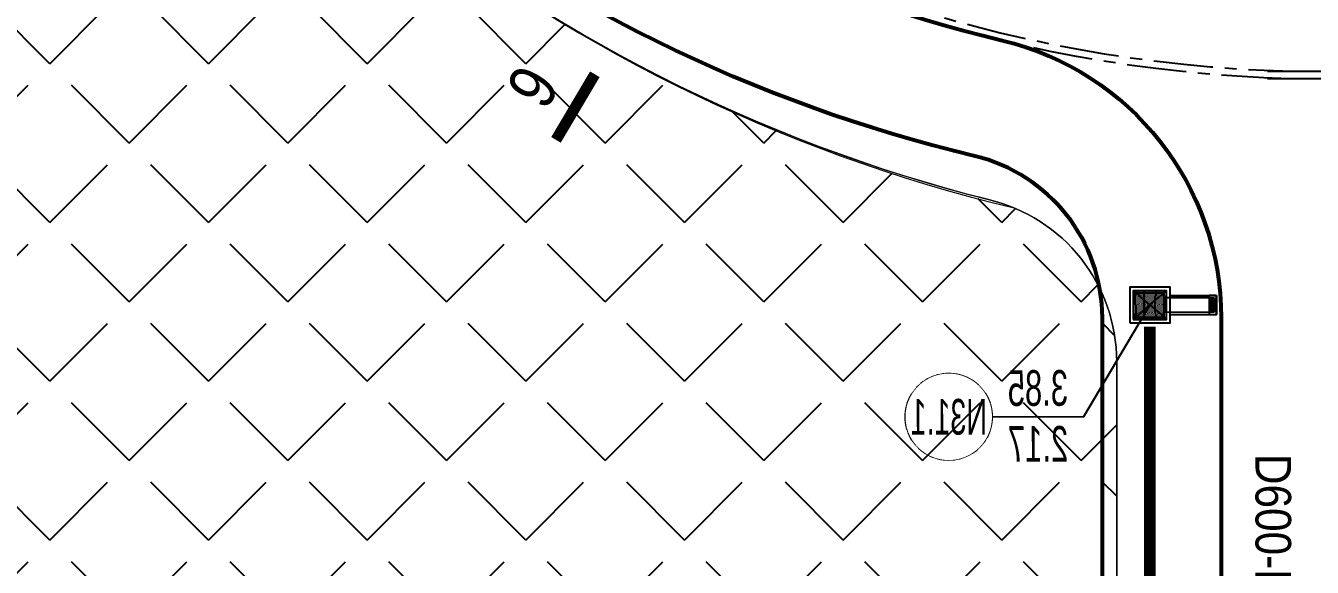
# Model space of a CAD drawing. Extents: x -2063571 to 559285, y 565862 to 1758715.
# Drawn here: x 558398.9 to 558453, y 1758293.9 to 1758316.6 of the extents above; entities that cross this region are included whole.
import ezdxf
from ezdxf.enums import TextEntityAlignment as Align

# ---------------------------------------------------------------- set-up
doc = ezdxf.new("R2010")
doc.units = 0
doc.header["$MEASUREMENT"] = 0
doc.set_wipeout_variables(frame=1)
for name, pattern in [('CENTER', [2, 1.25, -0.25, 0.25, -0.25]), ('CENTER2', [1.125, 0.75, -0.125, 0.125, -0.125]), ('DIVIDE2', [0.625, 0.25, -0.125, 0, -0.125, 0, -0.125]), ('HIDDEN', [0.375, 0.25, -0.125])]:
    doc.linetypes.add(name, pattern=pattern)
doc.layers.get('0').update_dxf_attribs({"linetype": 'CONTINUOUS'})
doc.layers.get('DEFPOINTS').update_dxf_attribs({"linetype": 'CONTINUOUS'})
for name, color, linetype, lineweight in [('11111111111111111', 251, 'CONTINUOUS', 0), ('1Duy CDDC', 4, 'CONTINUOUS', 5), ('1Duy CDMG', 3, 'CONTINUOUS', 5), ('1Duy TenGa', 6, 'CONTINUOUS', 5), ('2.MAT CAT', 7, 'CONTINUOUS', 0), ('DUONG CAT', 8, 'CONTINUOUS', 9), ('HACH', 9, 'CONTINUOUS', 5), ('k-viahe', 6, 'CONTINUOUS', 15), ('KICH THUOC 1', 4, 'CONTINUOUS', 13), ('KT', 254, 'CONTINUOUS', 0)]:
    doc.layers.add(name, color=color, linetype=linetype, lineweight=lineweight)
for name, color, linetype in [('1Duy NetDong', 1, 'CONTINUOUS'), ('B-3000', 5, 'CONTINUOUS'), ('d600', 4, 'DIVIDE2'), ('d800', 4, 'CENTER2'), ('GA D600', 4, 'CENTER2'), ('M35 X 500', 6, 'CONTINUOUS'), ('QHCT_Đất công cộng đơn vị ở', 1, 'CONTINUOUS'), ('ththep', 3, 'CONTINUOUS')]:
    doc.layers.add(name, color=color, linetype=linetype)
doc.styles.add('Arial', font='arial.ttf', dxfattribs={"width": 0.85})
doc.styles.add('GT_Text_Duan1', font='VHAVAN.TTF', dxfattribs={"width": 1.1, "height": 25})
doc.styles.add('Q-TXT', font='ARIALN.TTF')
doc.dimstyles.new('2B2500X2500', dxfattribs={"dimtxt": 2.2, "dimasz": 3.5, "dimexe": 0.18, "dimexo": 0.0625, "dimgap": 0.2, "dimtad": 1, "dimdec": 0, "dimzin": 0, "dimdsep": 46, "dimtxsty": 'Arial', "dimcen": 0.09, "dimse1": 1, "dimse2": 1, "dimsd1": 1, "dimsd2": 1, "dimclrd": 2, "dimclrt": 256, "dimadec": 0, "dimazin": 0, "dimtfac": 1, "dimtdec": 0, "dimtofl": 0, "dimtmove": 2, "dimatfit": 3, "dimfxl": 1, "dimtfill": 1, "dimtfillclr": 256, "dimtolj": 1, "dimtzin": 0, "dimarcsym": 0})
doc.dimstyles.new('D600', dxfattribs={"dimtxt": 2.2, "dimasz": 3.5, "dimexe": 0.18, "dimexo": 0.0625, "dimgap": 0, "dimtad": 1, "dimdec": 0, "dimzin": 0, "dimdsep": 46, "dimtxsty": 'Arial', "dimcen": 0.09, "dimse1": 1, "dimse2": 1, "dimsd1": 1, "dimsd2": 1, "dimclrd": 2, "dimclrt": 256, "dimadec": 0, "dimazin": 0, "dimtfac": 1, "dimtdec": 0, "dimtofl": 0, "dimtmove": 2, "dimatfit": 3, "dimfxl": 1, "dimtfill": 1, "dimtfillclr": 256, "dimtolj": 1, "dimtzin": 0, "dimarcsym": 0})

# ---------------------------------------------------------------- blocks, each defined once
blk = doc.blocks.new('g 25')
at = {"layer": 'HACH'}
h = blk.add_hatch(dxfattribs=at)
h.set_pattern_fill('DOTS', color=1, scale=0.75, angle=474.3672, style=0)
h.set_pattern_definition([(114.3671788103, (-1831200.80478, -224170.26384), (-0.0523692889328, 0.0020098775898), [0, -0.046875])])
edge = h.paths.add_edge_path()
edge.add_line((0.596, 0.239), (-0.595, 0.239))
edge.add_line((-0.595, 0.239), (-0.595, 0.695))
edge.add_line((-0.595, 0.695), (0.596, 0.695))
edge.add_line((0.596, 0.695), (0.596, 0.239))
h = blk.add_hatch(dxfattribs=at)
h.set_pattern_fill('DOTS', color=1, scale=0.75, angle=474.3672, style=0)
h.set_pattern_definition([(114.3671788103, (-1831200.99731, -224169.83876), (-0.0523692889328, 0.0020098775898), [0, -0.046875])])
edge = h.paths.add_edge_path()
edge.add_line((0.596, -0.228), (-0.595, -0.228))
edge.add_line((-0.595, -0.228), (-0.595, 0.229))
edge.add_line((-0.595, 0.229), (0.596, 0.229))
edge.add_line((0.596, 0.229), (0.596, -0.228))
h = blk.add_hatch(dxfattribs=at)
h.set_pattern_fill('DOTS', color=1, scale=0.75, angle=474.3672, style=0)
h.set_pattern_definition([(114.3671788103, (-1831201.18984, -224169.413678), (-0.0523692889328, 0.0020098775898), [0, -0.046875])])
edge = h.paths.add_edge_path()
edge.add_line((0.596, -0.695), (-0.595, -0.695))
edge.add_line((-0.595, -0.695), (-0.595, -0.238))
edge.add_line((-0.595, -0.238), (0.596, -0.238))
edge.add_line((0.596, -0.238), (0.596, -0.695))
at = {"color": 1, "linetype": 'HIDDEN', "ltscale": 7.5}
for p, q in [((-0.304, -2.5), (-0.299, -0.6)), ((0.301, -2.5), (0.301, -0.6)), ((0.301, -2.7), (-0.299, -2.7))]:
    blk.add_line(p, q, dxfattribs=at)
blk.add_lwpolyline([(-0.499, 0.6), (-0.499, -0.6), (0.501, -0.6), (0.501, 0.6)], close=True, dxfattribs=at)
at = {"layer": 'DUONG CAT', "color": 1}
for points in [[(0.596, 0.695), (0.596, 0.239), (-0.595, 0.239), (-0.595, 0.695)], [(0.596, 0.229), (0.596, -0.228), (-0.595, -0.228), (-0.595, 0.229)], [(0.596, -0.238), (0.596, -0.695), (-0.595, -0.695), (-0.595, -0.238)]]:
    blk.add_lwpolyline(points, close=True, dxfattribs=at)
at = {"layer": 'KICH THUOC 1', "color": 1, "ltscale": 5}
for points in [[(-0.299, -2.7), (-0.279, -2.7), (-0.279, -2.55), (-0.299, -2.55)], [(-0.226, -2.7), (-0.206, -2.7), (-0.206, -2.55), (-0.226, -2.55)], [(-0.154, -2.7), (-0.134, -2.7), (-0.134, -2.55), (-0.154, -2.55)], [(-0.081, -2.7), (-0.061, -2.7), (-0.061, -2.55), (-0.081, -2.55)], [(-0.009, -2.7), (0.011, -2.7), (0.011, -2.55), (-0.009, -2.55)], [(0.064, -2.7), (0.084, -2.7), (0.084, -2.55), (0.064, -2.55)], [(0.136, -2.7), (0.156, -2.7), (0.156, -2.55), (0.136, -2.55)], [(0.209, -2.7), (0.229, -2.7), (0.229, -2.55), (0.209, -2.55)], [(0.281, -2.7), (0.301, -2.7), (0.301, -2.55), (0.281, -2.55)]]:
    blk.add_lwpolyline(points, close=True, dxfattribs=at)
at = {"layer": 'M35 X 500', "color": 1}
for p, q in [((0.601, 0.695), (-0.595, -0.695)), ((-0.399, -0.85), (-0.399, -2.5)), ((0.401, -0.85), (0.401, -2.5)), ((-0.399, -2.5), (-0.399, -2.8)), ((0.401, -2.5), (0.401, -2.8)), ((0.401, -2.8), (-0.399, -2.8))]:
    blk.add_line(p, q, dxfattribs=at)
for points in [[(-0.749, 0.85), (-0.749, -0.85), (0.751, -0.85), (0.751, 0.85)], [(-0.599, 0.7), (-0.599, -0.7), (0.601, -0.7), (0.601, 0.7)], [(0.401, -2.8), (0.401, -2.5), (-0.399, -2.5), (-0.399, -2.8)]]:
    blk.add_lwpolyline(points, close=True, dxfattribs=at)
at = {"layer": 'ththep', "color": 1, "ltscale": 5}
for p, q in [((-0.595, 0.695), (0.596, -0.695)), ((-0.599, 0.234), (0.601, 0.234)), ((-0.599, -0.233), (0.601, -0.233)), ((-0.599, -0.7), (0.601, -0.7))]:
    blk.add_line(p, q, dxfattribs=at)
blk = doc.blocks.new('*D273')
at = {"layer": 'DEFPOINTS', "color": 0, "lineweight": 35, "transparency": 16777216}
for p in [(558446.699, 1758331.986), (558446.699, 1758303.986), (558450.617, 1758303.986)]:
    blk.add_point(p, dxfattribs=at)
at = {"layer": 'KT', "transparency": 16777216, "insert": (558449.754, 1758326.641), "char_height": 2.2, "attachment_point": 5, "rotation": 270, "style": 'Arial', "bg_fill": 3, "box_fill_scale": 1.25, "bg_fill_color": 256, "bg_fill_true_color": 13158600, "bg_fill_transparency": 0}
blk.add_mtext('\\A1;D600-L28-I1.7', dxfattribs=at)
blk = doc.blocks.new('*D274')
at = {"layer": 'DEFPOINTS', "color": 0, "lineweight": 35, "transparency": 16777216}
for p in [(558447.549, 1758304.887), (558447.549, 1758280.987), (558450.617, 1758280.987)]:
    blk.add_point(p, dxfattribs=at)
at = {"layer": 'KT', "transparency": 16777216, "insert": (558451.383, 1758292.937), "char_height": 1.5, "attachment_point": 5, "rotation": 270, "style": 'Arial', "bg_fill": 3, "box_fill_scale": 1.25, "bg_fill_color": 256, "bg_fill_true_color": 13158600, "bg_fill_transparency": 0}
blk.add_mtext('\\A1;D600-L24-I1.7', dxfattribs=at)
blk = doc.blocks.new('*U255')
at = {"layer": '1Duy NetDong', "ltscale": 3}
blk.add_lwpolyline([(-5.539, -3.912), (-2.311, -3.902), (-2.311, -3.902), (0, 0)], dxfattribs=at)
at = {"layer": '1Duy NetDong', "ltscale": 0.2}
blk.add_lwpolyline([(-7.05, -5.433), (-7.145, -5.43), (-7.24, -5.421), (-7.334, -5.407), (-7.427, -5.386), (-7.518, -5.36), (-7.608, -5.328), (-7.696, -5.291), (-7.781, -5.248), (-7.863, -5.199), (-7.942, -5.146), (-8.017, -5.088), (-8.089, -5.025), (-8.156, -4.958), (-8.219, -4.887), (-8.278, -4.812), (-8.332, -4.733), (-8.381, -4.651), (-8.424, -4.567), (-8.462, -4.479), (-8.495, -4.39), (-8.522, -4.299), (-8.543, -4.206), (-8.558, -4.112), (-8.567, -4.017), (-8.57, -3.922), (-8.568, -3.826), (-8.559, -3.732), (-8.544, -3.638), (-8.524, -3.545), (-8.498, -3.453), (-8.466, -3.363), (-8.428, -3.276), (-8.385, -3.191), (-8.337, -3.109), (-8.284, -3.03), (-8.225, -2.954), (-8.163, -2.883), (-8.096, -2.815), (-8.024, -2.752), (-7.949, -2.693), (-7.871, -2.64), (-7.789, -2.591), (-7.704, -2.547), (-7.617, -2.509), (-7.527, -2.477), (-7.436, -2.45), (-7.343, -2.429), (-7.249, -2.414), (-7.154, -2.404), (-7.059, -2.401), (-6.964, -2.404), (-6.869, -2.413), (-6.775, -2.427), (-6.682, -2.448), (-6.591, -2.474), (-6.501, -2.506), (-6.413, -2.543), (-6.328, -2.586), (-6.246, -2.635), (-6.167, -2.688), (-6.092, -2.746), (-6.02, -2.809), (-5.953, -2.876), (-5.89, -2.947), (-5.831, -3.022), (-5.777, -3.101), (-5.728, -3.183), (-5.685, -3.267), (-5.647, -3.355), (-5.614, -3.444), (-5.587, -3.535), (-5.566, -3.628), (-5.551, -3.722), (-5.542, -3.817), (-5.539, -3.912), (-5.541, -4.007), (-5.55, -4.102), (-5.565, -4.196), (-5.585, -4.289), (-5.611, -4.381), (-5.643, -4.471), (-5.681, -4.558), (-5.724, -4.643), (-5.772, -4.725), (-5.825, -4.804), (-5.884, -4.88), (-5.946, -4.951), (-6.013, -5.019), (-6.085, -5.082), (-6.16, -5.141), (-6.238, -5.194), (-6.32, -5.243), (-6.405, -5.287), (-6.492, -5.325), (-6.582, -5.357), (-6.673, -5.384), (-6.766, -5.405), (-6.86, -5.42), (-6.955, -5.43)], close=True, dxfattribs=at)
at = {"layer": '1Duy CDDC', "ltscale": 3, "style": 'GT_Text_Duan1', "text_generation_flag": 2, "width": 0.65}
blk.add_attdef('DG', text='', height=1.25, rotation=0.1774, dxfattribs=at).set_placement((-3.924, -4.241), align=Align.TOP_CENTER)
at = {"layer": '1Duy CDMG', "ltscale": 0.2, "style": 'GT_Text_Duan1', "text_generation_flag": 2, "width": 0.65}
blk.add_attdef('MG', text='', height=1.25, rotation=0.1774, dxfattribs=at).set_placement((-3.925, -3.907), align=Align.BOTTOM_CENTER)
at = {"ltscale": 0.2}
blk.add_wipeout([(-7.05, -5.433), (-7.145, -5.43), (-7.24, -5.421), (-7.334, -5.407), (-7.427, -5.386), (-7.518, -5.36), (-7.608, -5.328), (-7.696, -5.291), (-7.781, -5.248), (-7.863, -5.199), (-7.942, -5.146), (-8.017, -5.088), (-8.089, -5.025), (-8.156, -4.958), (-8.219, -4.887), (-8.278, -4.812), (-8.332, -4.733), (-8.381, -4.651), (-8.424, -4.567), (-8.462, -4.479), (-8.495, -4.39), (-8.522, -4.299), (-8.543, -4.206), (-8.558, -4.112), (-8.567, -4.017), (-8.57, -3.922), (-8.568, -3.826), (-8.559, -3.732), (-8.544, -3.638), (-8.524, -3.545), (-8.498, -3.453), (-8.466, -3.363), (-8.428, -3.276), (-8.385, -3.191), (-8.337, -3.109), (-8.284, -3.03), (-8.225, -2.954), (-8.163, -2.883), (-8.096, -2.815), (-8.024, -2.752), (-7.949, -2.693), (-7.871, -2.64), (-7.789, -2.591), (-7.704, -2.547), (-7.617, -2.509), (-7.527, -2.477), (-7.436, -2.45), (-7.343, -2.429), (-7.249, -2.414), (-7.154, -2.404), (-7.059, -2.401), (-6.964, -2.404), (-6.869, -2.413), (-6.775, -2.427), (-6.682, -2.448), (-6.591, -2.474), (-6.501, -2.506), (-6.413, -2.543), (-6.328, -2.586), (-6.246, -2.635), (-6.167, -2.688), (-6.092, -2.746), (-6.02, -2.809), (-5.953, -2.876), (-5.89, -2.947), (-5.831, -3.022), (-5.777, -3.101), (-5.728, -3.183), (-5.685, -3.267), (-5.647, -3.355), (-5.614, -3.444), (-5.587, -3.535), (-5.566, -3.628), (-5.551, -3.722), (-5.542, -3.817), (-5.539, -3.912), (-5.541, -4.007), (-5.55, -4.102), (-5.565, -4.196), (-5.585, -4.289), (-5.611, -4.381), (-5.643, -4.471), (-5.681, -4.558), (-5.724, -4.643), (-5.772, -4.725), (-5.825, -4.804), (-5.884, -4.88), (-5.946, -4.951), (-6.013, -5.019), (-6.085, -5.082), (-6.16, -5.141), (-6.238, -5.194), (-6.32, -5.243), (-6.405, -5.287), (-6.492, -5.325), (-6.582, -5.357), (-6.673, -5.384), (-6.766, -5.405), (-6.86, -5.42), (-6.955, -5.43)], dxfattribs=at).dxf.layer = '1Duy NetDong'
at = {"layer": '1Duy TenGa', "ltscale": 3, "style": 'GT_Text_Duan1', "text_generation_flag": 2, "width": 0.6}
blk.add_attdef('TEN', text='', height=1.25, rotation=0.1774, dxfattribs=at).set_placement((-7.054, -3.917), align=Align.MIDDLE_CENTER)
blk = doc.blocks.new('*D291')
at = {"layer": 'DEFPOINTS', "color": 0, "linetype": 'CENTER2', "lineweight": 35, "transparency": 16777216}
for p in [(558403.864, 1758353.405), (558468.609, 1758317.57), (558464.21, 1758309.622)]:
    blk.add_point(p, dxfattribs=at)
at = {"layer": 'd800', "linetype": 'CENTER2', "transparency": 16777216, "insert": (558425.813, 1758332.194), "char_height": 1.5, "attachment_point": 5, "rotation": 331.0357, "style": 'Arial', "bg_fill": 3, "box_fill_scale": 1.25, "bg_fill_color": 256, "bg_fill_true_color": 13158600, "bg_fill_transparency": 0}
blk.add_mtext('\\A1;2B2500XH2500-L74M-I2.0', dxfattribs=at)

msp = doc.modelspace()

# ---------------------------------------------------------------- linework, layer by layer
at = {"layer": '2.MAT CAT', "const_width": 0.467}
msp.add_lwpolyline([(558421.202, 1758311.836), (558422.837, 1758314.595)], dxfattribs=at)
at = {"layer": 'd600', "color": 6, "linetype": 'DIVIDE2', "ltscale": 10, "const_width": 0.5}
msp.add_lwpolyline([(558446.199, 1758234.647), (558446.199, 1758282.21), (558446.199, 1758290.099), (558446.199, 1758303.986)], dxfattribs=at)

# ---------------------------------------------------------------- block references
at = {"layer": 'GA D600', "linetype": 'CENTER2', "rotation": 90}
msp.add_blockref('g 25', (558446.199, 1758304.886), dxfattribs=at)

# ---------------------------------------------------------------- texts
at = {"layer": '2.MAT CAT', "style": 'Q-TXT'}
msp.add_text('9', height=2, rotation=59.3544, dxfattribs=at).set_placement((558419.899, 1758313.529, 0.467), align=Align.MIDDLE_LEFT)

# ---------------------------------------------------------------- next in the draw order: block references
at = {"layer": '1Duy NetDong', "xscale": 1.2000048000192, "yscale": 1.2000048000192, "zscale": 1.2000048000192}
msp.add_blockref('*U255', (558446.199, 1758304.89), dxfattribs=at).add_auto_attribs({'TEN': 'N31.1', 'DG': '2.17', 'MG': '3.85'})

# ---------------------------------------------------------------- next in the draw order: dimensions: what is measured, and where the dimension line sits
at = {"layer": 'KT'}
dim = msp.add_linear_dim(base=(558450.617, 1758303.986), p1=(558446.699, 1758331.986), p2=(558446.699, 1758303.986), angle=270, dimstyle='D600', override={"dimpost": 'D600-L<>-I1.7'}, dxfattribs=at)
dim.commit()
dim.dimension.update_dxf_attribs({"geometry": '*D273', "text_midpoint": (558449.754, 1758326.641), "dimtype": 160})

# ---------------------------------------------------------------- next in the draw order: linework, layer by layer
at = {"layer": 'B-3000', "color": 7, "linetype": 'CENTER', "ltscale": 2}
for radius, start in [(59, 129.68729), (58.7, 130.07566)]:
    msp.add_arc((558453.702, 1758373.402), radius, start, 268.49101, dxfattribs=at)

# ---------------------------------------------------------------- next in the draw order: dimensions: what is measured, and where the dimension line sits
at = {"layer": 'KT'}
dim = msp.add_linear_dim(base=(558450.617, 1758280.987), p1=(558447.549, 1758304.887), p2=(558447.549, 1758280.987), angle=270, dimstyle='D600', override={"dimtxt": 1.5, "dimpost": 'D600-L<>-I1.7'}, dxfattribs=at)
dim.commit()
dim.dimension.update_dxf_attribs({"geometry": '*D274', "text_midpoint": (558451.383, 1758292.937)})

# ---------------------------------------------------------------- next in the draw order: linework, layer by layer
at = {"layer": 'B-3000', "color": 7, "linetype": 'CENTER', "ltscale": 2, "flags": 128}
for points in [[(558451.148, 1758314.723), (558457.874, 1758314.725), (558457.918, 1758159.387)], [(558451.148, 1758314.423), (558457.574, 1758314.425), (558457.618, 1758159.687)]]:
    msp.add_lwpolyline(points, dxfattribs=at)

# ---------------------------------------------------------------- next in the draw order: dimensions: what is measured, and where the dimension line sits
at = {"layer": 'd800', "linetype": 'CENTER2'}
dim = msp.add_linear_dim(base=(558464.21, 1758309.622), p1=(558403.864, 1758353.405), p2=(558468.609, 1758317.57), angle=331.0357, dimstyle='2B2500X2500', override={"dimtxt": 1.5, "dimpost": '2B2500XH2500-L<>M-I2.0'}, dxfattribs=at)
dim.commit()
dim.dimension.update_dxf_attribs({"geometry": '*D291', "text_midpoint": (558425.813, 1758332.194), "dimtype": 161})

# ---------------------------------------------------------------- next in the draw order: hatches: boundary and pattern name
at = {"layer": 'QHCT_Đất công cộng đơn vị ở'}
h = msp.add_hatch(dxfattribs=at)
h.set_pattern_fill('ANGLE', color=8, scale=0.676, angle=45, style=0)
h.set_pattern_definition([(45, (1080.85, 348.8946), (-3.338859226, 3.338859226), [3.43408, -1.28778]), (135, (1080.85, 348.8946), (-3.338859226, -3.338859226), [3.43408, -1.28778])])
edge = h.paths.add_edge_path()
edge.add_arc((558455.987, 1758373.972), 66.821, 204.99365, 256.5908, ccw=False)
edge.add_arc((558388.857, 1758340.605), 8.335, 38.0194, 99.2397)
edge.add_arc((558451.827, 1758115.201), 242.319, 105.38992, 123.79481)
edge.add_arc((558572.188, 1758477.902), 301.868, 212.30478, 222.29131)
edge.add_arc((558404.861, 1758337.552), 84.107, 228.27834, 268.6771)
edge.add_line((558402.919, 1758253.467), (558444.802, 1758252.184))
edge.add_line((558444.802, 1758252.184), (558444.802, 1758302.509))
edge.add_arc((558437.802, 1758302.509), 7, 360, 427.4089)

# ---------------------------------------------------------------- next in the draw order: linework, layer by layer
at = {"layer": '11111111111111111', "color": 1, "lineweight": 53}
msp.add_lwpolyline([(558449.199, 1758282.21), (558449.199, 1758235.908, -0.414214), (558437.199, 1758223.908), (558389.362, 1758223.908, -0.226731), (558307.284, 1758272.783), (558298.143, 1758285.044), (558291.541, 1758293.899, -0.412446), (558293.532, 1758307.857), (558302.346, 1758314.512, -0.094167), (558384.654, 1758355.179, 0.009524), (558385.946, 1758355.535, -0.367529), (558400.016, 1758348.933, 0.231125), (558439.988, 1758316.018, -0.347059), (558449.199, 1758304.347), (558449.199, 1758290.099)], format="xyb", close=True, dxfattribs=at)
msp.add_lwpolyline([(558444.199, 1758283.133), (558444.199, 1758304.347, 0.347059), (558438.826, 1758311.155, -0.225377), (558396.066, 1758345.581, -0.005515), (558395.466, 1758346.859, 0.367529), (558387.259, 1758350.71, 0.095541), (558305.359, 1758310.521), (558296.564, 1758303.881), (558295.562, 1758296.871), (558311.373, 1758275.664, 0.226495), (558389.592, 1758228.908), (558439.191, 1758228.908), (558444.199, 1758233.915), (558444.199, 1758233.915)], format="xyb", dxfattribs=at)
at = {"layer": 'k-viahe', "ltscale": 2}
msp.add_lwpolyline([(558348.747, 1758274.859, -0.041595), (558317.015, 1758316.557, -0.081113), (558387.748, 1758348.866, -0.266215), (558395.423, 1758345.738, 0.113025), (558413.743, 1758322.198, 0.109384), (558439.403, 1758309.324, -0.34813), (558444.802, 1758302.509), (558444.802, 1758252.111), (558402.919, 1758253.467, -0.178096)], format="xyb", close=True, dxfattribs=at)
msp.add_lwpolyline([(558348.747, 1758274.859, -0.041595), (558317.015, 1758316.557, -0.081113), (558387.748, 1758348.866, -0.266215), (558395.423, 1758345.738, 0.113025), (558413.743, 1758322.198, 0.109384), (558439.403, 1758309.324, -0.34813), (558444.802, 1758302.509), (558444.802, 1758252.111), (558402.919, 1758253.467, -0.178096)], format="xyb", close=True, dxfattribs=at)
msp.add_lwpolyline([(558444.802, 1758252.111), (558444.802, 1758302.509, 0.34813), (558439.403, 1758309.324, -0.225956), (558395.423, 1758345.738, 0.273664), (558387.519, 1758348.832)], format="xyb", dxfattribs=at)
at = {"layer": 'k-viahe', "color": 8}
msp.add_arc((558455.987, 1758373.972), 66.821, 204.99365, 256.5908, dxfattribs=at)
msp.add_arc((558455.987, 1758373.972), 66.821, 204.99365, 256.5908, dxfattribs=at)

doc.saveas('drawing.dxf')
